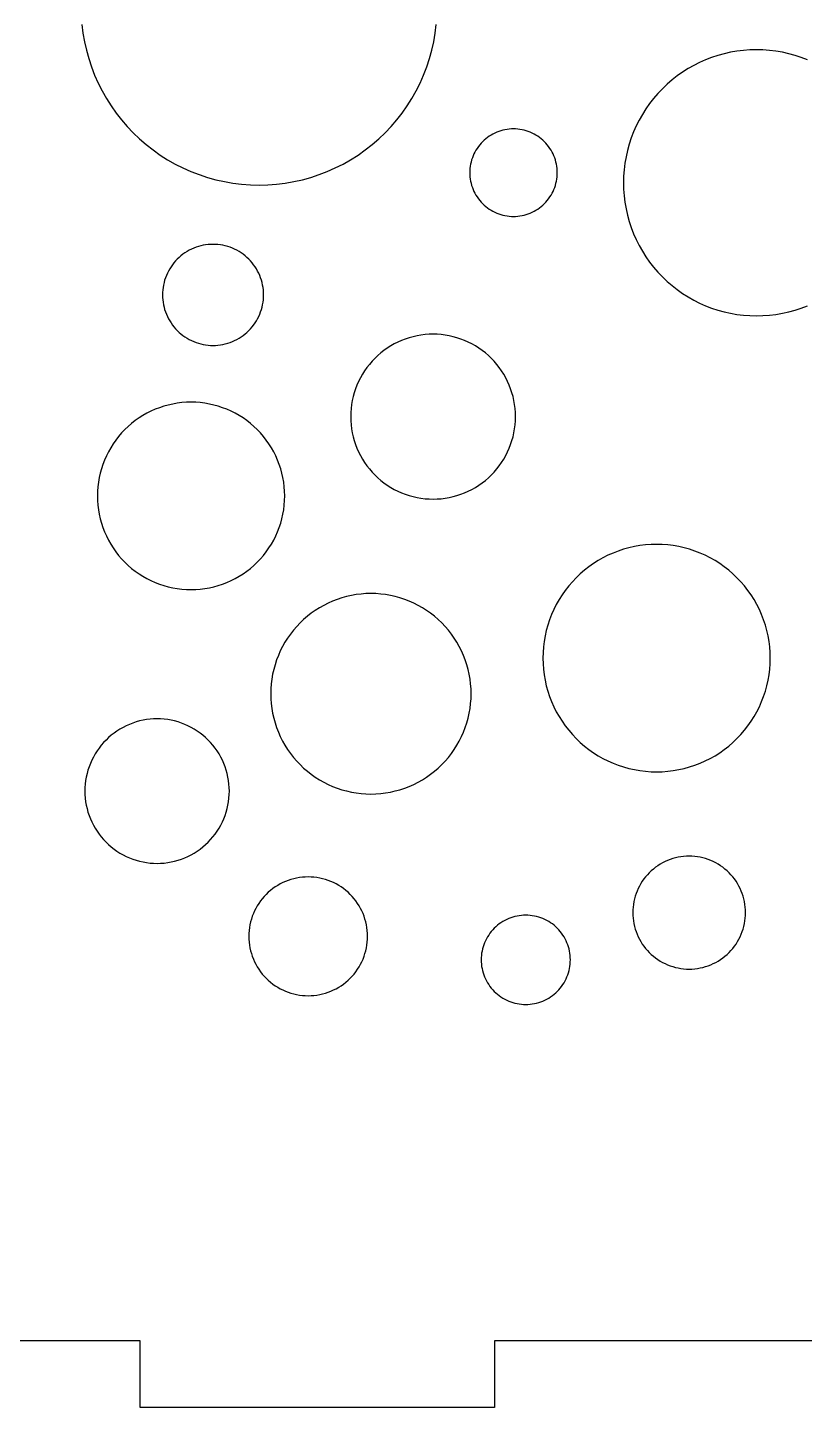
# Model space of a CAD drawing. Header units: millimetres. Extents: x 0 to 375, y -237 to 0.
# Drawn here: x 199.4 to 234.5, y -126 to -63.7 of the extents above; entities that cross this region are included whole.
import ezdxf

# ---------------------------------------------------------------- set-up
doc = ezdxf.new("R2010")
doc.units = ezdxf.units.MM
doc.layers.add('CUT', color=1, linetype='Continuous')

msp = doc.modelspace()

# ---------------------------------------------------------------- linework, layer by layer
at = {"layer": 'CUT'}
for points in [[(277, -51), (277, -75), (280, -75), (280, -99), (277, -99), (277, -123), (265.5, -123), (265.5, -126), (265.5, -126), (249.5, -126), (249.5, -123), (220.5, -123), (220.5, -126), (204.5, -126), (204.5, -123), (193, -123)], [(201.867, -63.58), (201.915, -63.971), (201.983, -64.36), (202.069, -64.745), (202.174, -65.125), (202.298, -65.5), (202.44, -65.868), (202.6, -66.229), (202.777, -66.581), (202.972, -66.924), (203.183, -67.258), (203.41, -67.58), (203.653, -67.891), (203.911, -68.19), (204.183, -68.476), (204.468, -68.748), (204.767, -69.006), (205.078, -69.248), (205.401, -69.476), (205.734, -69.687), (206.077, -69.881), (206.43, -70.059), (206.791, -70.218), (207.159, -70.36), (207.533, -70.484), (207.914, -70.59), (208.299, -70.676), (208.687, -70.743), (209.079, -70.792), (209.472, -70.821), (209.867, -70.83), (210.261, -70.821), (210.655, -70.792), (211.046, -70.743), (211.435, -70.676), (211.82, -70.59), (212.2, -70.484), (212.575, -70.36), (212.943, -70.218), (213.304, -70.059), (213.656, -69.881), (214, -69.687), (214.333, -69.476), (214.656, -69.248), (214.967, -69.006), (215.265, -68.748), (215.551, -68.476), (215.823, -68.19), (216.081, -67.891), (216.324, -67.58), (216.551, -67.258), (216.762, -66.924), (216.957, -66.581), (217.134, -66.229), (217.294, -65.868), (217.436, -65.5), (217.56, -65.125), (217.665, -64.745), (217.751, -64.36), (217.751, -64.36), (217.819, -63.971), (217.867, -63.58)], [(234.62, -65.179), (234.345, -65.073), (234.065, -64.981), (233.781, -64.902), (233.494, -64.837), (233.203, -64.787), (232.911, -64.751), (232.617, -64.729), (232.322, -64.722), (232.027, -64.729), (231.733, -64.751), (231.441, -64.787), (231.15, -64.837), (230.863, -64.902), (230.579, -64.981), (230.299, -65.073), (230.024, -65.179), (229.754, -65.299), (229.491, -65.431), (229.235, -65.576), (228.986, -65.734), (228.745, -65.904), (228.512, -66.085), (228.289, -66.278), (228.076, -66.481), (227.872, -66.694), (227.68, -66.918), (227.498, -67.15), (227.329, -67.391), (227.171, -67.64), (227.026, -67.896), (226.893, -68.16), (226.774, -68.429), (226.668, -68.704), (226.575, -68.984), (226.497, -69.268), (226.432, -69.556), (226.382, -69.846), (226.346, -70.139), (226.324, -70.433), (226.317, -70.727), (226.324, -71.022), (226.346, -71.316), (226.382, -71.609), (226.432, -71.899), (226.497, -72.187), (226.575, -72.471), (226.668, -72.751), (226.774, -73.026), (226.893, -73.295), (227.026, -73.558), (227.171, -73.815), (227.329, -74.064), (227.498, -74.305), (227.68, -74.537), (227.872, -74.76), (228.076, -74.974), (228.289, -75.177), (228.512, -75.37), (228.745, -75.551), (228.986, -75.721), (229.235, -75.878), (229.491, -76.024), (229.754, -76.156), (230.024, -76.276), (230.299, -76.382), (230.579, -76.474), (230.863, -76.553), (231.15, -76.617), (231.441, -76.668), (231.733, -76.704), (232.027, -76.726), (232.322, -76.733), (232.617, -76.726), (232.911, -76.704), (233.203, -76.668), (233.494, -76.617), (233.781, -76.553), (234.065, -76.474), (234.345, -76.382), (234.62, -76.276)]]:
    msp.add_lwpolyline(points, dxfattribs=at)
for points in [[(223.268, -70.751), (223.289, -70.657), (223.306, -70.561), (223.318, -70.465), (223.325, -70.368), (223.327, -70.272), (223.325, -70.175), (223.318, -70.078), (223.306, -69.982), (223.289, -69.886), (223.268, -69.792), (223.242, -69.698), (223.212, -69.606), (223.177, -69.516), (223.138, -69.427), (223.094, -69.341), (223.046, -69.256), (222.995, -69.175), (222.939, -69.095), (222.879, -69.019), (222.816, -68.946), (222.749, -68.875), (222.679, -68.808), (222.605, -68.745), (222.529, -68.686), (222.45, -68.63), (222.368, -68.578), (222.284, -68.53), (222.197, -68.487), (222.108, -68.447), (222.018, -68.412), (221.926, -68.382), (221.833, -68.356), (221.738, -68.335), (221.643, -68.318), (221.546, -68.306), (221.45, -68.299), (221.353, -68.297), (221.256, -68.299), (221.159, -68.306), (221.063, -68.318), (220.968, -68.335), (220.873, -68.356), (220.78, -68.382), (220.688, -68.412), (220.597, -68.447), (220.509, -68.487), (220.422, -68.53), (220.338, -68.578), (220.256, -68.63), (220.177, -68.686), (220.1, -68.745), (220.027, -68.808), (219.957, -68.875), (219.89, -68.946), (219.826, -69.019), (219.767, -69.095), (219.711, -69.175), (219.659, -69.256), (219.611, -69.341), (219.568, -69.427), (219.528, -69.516), (219.494, -69.606), (219.463, -69.698), (219.437, -69.792), (219.416, -69.886), (219.4, -69.982), (219.388, -70.078), (219.381, -70.175), (219.378, -70.272), (219.381, -70.368), (219.388, -70.465), (219.4, -70.561), (219.416, -70.657), (219.437, -70.751), (219.463, -70.845), (219.494, -70.937), (219.528, -71.027), (219.568, -71.116), (219.611, -71.202), (219.659, -71.287), (219.711, -71.369), (219.767, -71.448), (219.826, -71.524), (219.89, -71.598), (219.957, -71.668), (220.027, -71.735), (220.1, -71.798), (220.177, -71.858), (220.256, -71.913), (220.338, -71.965), (220.422, -72.013), (220.509, -72.057), (220.597, -72.096), (220.688, -72.131), (220.78, -72.161), (220.873, -72.187), (220.968, -72.208), (221.063, -72.225), (221.159, -72.237), (221.256, -72.244), (221.353, -72.246), (221.45, -72.244), (221.546, -72.237), (221.643, -72.225), (221.738, -72.208), (221.833, -72.187), (221.926, -72.161), (222.018, -72.131), (222.108, -72.096), (222.197, -72.057), (222.284, -72.013), (222.368, -71.965), (222.45, -71.913), (222.529, -71.858), (222.605, -71.798), (222.679, -71.735), (222.749, -71.668), (222.816, -71.598), (222.879, -71.524), (222.939, -71.448), (222.995, -71.369), (223.046, -71.287), (223.094, -71.202), (223.138, -71.116), (223.177, -71.027), (223.212, -70.937), (223.242, -70.845), (223.268, -70.751)], [(210, -76.344), (210.025, -76.234), (210.044, -76.124), (210.058, -76.013), (210.066, -75.901), (210.069, -75.789), (210.066, -75.677), (210.058, -75.565), (210.044, -75.454), (210.025, -75.344), (210, -75.235), (209.97, -75.127), (209.935, -75.02), (209.895, -74.916), (209.849, -74.813), (209.799, -74.713), (209.744, -74.616), (209.684, -74.521), (209.619, -74.43), (209.551, -74.341), (209.477, -74.257), (209.4, -74.176), (209.319, -74.098), (209.234, -74.025), (209.146, -73.956), (209.054, -73.892), (208.96, -73.832), (208.862, -73.777), (208.762, -73.726), (208.66, -73.681), (208.555, -73.641), (208.449, -73.605), (208.341, -73.576), (208.232, -73.551), (208.122, -73.532), (208.01, -73.518), (207.899, -73.51), (207.787, -73.507), (207.675, -73.51), (207.563, -73.518), (207.452, -73.532), (207.342, -73.551), (207.232, -73.576), (207.124, -73.605), (207.018, -73.641), (206.913, -73.681), (206.811, -73.726), (206.711, -73.777), (206.614, -73.832), (206.519, -73.892), (206.427, -73.956), (206.339, -74.025), (206.254, -74.098), (206.173, -74.176), (206.096, -74.257), (206.023, -74.341), (205.954, -74.43), (205.889, -74.521), (205.829, -74.616), (205.774, -74.713), (205.724, -74.813), (205.679, -74.916), (205.638, -75.02), (205.603, -75.127), (205.573, -75.235), (205.549, -75.344), (205.53, -75.454), (205.516, -75.565), (205.508, -75.677), (205.505, -75.789), (205.508, -75.901), (205.516, -76.013), (205.53, -76.124), (205.549, -76.234), (205.573, -76.344), (205.603, -76.451), (205.638, -76.558), (205.679, -76.662), (205.724, -76.765), (205.774, -76.865), (205.829, -76.962), (205.889, -77.057), (205.954, -77.148), (206.023, -77.237), (206.096, -77.321), (206.173, -77.403), (206.254, -77.48), (206.339, -77.553), (206.427, -77.622), (206.519, -77.686), (206.614, -77.746), (206.711, -77.801), (206.811, -77.852), (206.913, -77.897), (207.018, -77.938), (207.124, -77.973), (207.232, -78.003), (207.342, -78.027), (207.452, -78.046), (207.563, -78.06), (207.675, -78.068), (207.787, -78.071), (207.899, -78.068), (208.01, -78.06), (208.122, -78.046), (208.232, -78.027), (208.341, -78.003), (208.449, -77.973), (208.555, -77.938), (208.66, -77.897), (208.762, -77.852), (208.862, -77.801), (208.96, -77.746), (209.054, -77.686), (209.146, -77.622), (209.234, -77.553), (209.319, -77.48), (209.4, -77.403), (209.477, -77.321), (209.551, -77.237), (209.619, -77.148), (209.684, -77.057), (209.744, -76.962), (209.799, -76.865), (209.849, -76.765), (209.895, -76.662), (209.935, -76.558), (209.97, -76.451), (210, -76.344)], [(221.37, -82.01), (221.401, -81.83), (221.424, -81.649), (221.437, -81.467), (221.441, -81.284), (221.437, -81.101), (221.424, -80.919), (221.401, -80.738), (221.37, -80.558), (221.33, -80.38), (221.281, -80.204), (221.224, -80.031), (221.158, -79.86), (221.084, -79.693), (221.002, -79.53), (220.912, -79.372), (220.814, -79.217), (220.709, -79.068), (220.597, -78.924), (220.478, -78.786), (220.352, -78.654), (220.22, -78.528), (220.081, -78.408), (219.937, -78.296), (219.788, -78.191), (219.634, -78.093), (219.475, -78.003), (219.312, -77.921), (219.145, -77.847), (218.975, -77.781), (218.801, -77.724), (218.625, -77.675), (218.447, -77.635), (218.267, -77.604), (218.086, -77.582), (217.904, -77.568), (217.721, -77.564), (217.539, -77.568), (217.357, -77.582), (217.175, -77.604), (216.996, -77.635), (216.817, -77.675), (216.641, -77.724), (216.468, -77.781), (216.298, -77.847), (216.131, -77.921), (215.968, -78.003), (215.809, -78.093), (215.655, -78.191), (215.505, -78.296), (215.361, -78.408), (215.223, -78.528), (215.091, -78.654), (214.965, -78.786), (214.846, -78.924), (214.733, -79.068), (214.628, -79.217), (214.531, -79.372), (214.441, -79.53), (214.358, -79.693), (214.284, -79.86), (214.219, -80.031), (214.161, -80.204), (214.113, -80.38), (214.073, -80.558), (214.042, -80.738), (214.019, -80.919), (214.006, -81.101), (214.001, -81.284), (214.006, -81.467), (214.019, -81.649), (214.042, -81.83), (214.073, -82.01), (214.113, -82.188), (214.161, -82.364), (214.219, -82.537), (214.284, -82.708), (214.358, -82.875), (214.441, -83.038), (214.531, -83.197), (214.628, -83.351), (214.733, -83.5), (214.846, -83.644), (214.965, -83.782), (215.091, -83.915), (215.223, -84.04), (215.361, -84.16), (215.505, -84.272), (215.655, -84.377), (215.809, -84.475), (215.968, -84.565), (216.131, -84.647), (216.298, -84.721), (216.468, -84.787), (216.641, -84.844), (216.817, -84.893), (216.996, -84.933), (217.175, -84.964), (217.357, -84.986), (217.539, -85), (217.721, -85.004), (217.904, -85), (218.086, -84.986), (218.267, -84.964), (218.447, -84.933), (218.625, -84.893), (218.801, -84.844), (218.975, -84.787), (219.145, -84.721), (219.312, -84.647), (219.475, -84.565), (219.634, -84.475), (219.788, -84.377), (219.937, -84.272), (220.081, -84.16), (220.22, -84.04), (220.352, -83.915), (220.478, -83.782), (220.597, -83.644), (220.709, -83.5), (220.814, -83.351), (220.912, -83.197), (221.002, -83.038), (221.084, -82.875), (221.158, -82.708), (221.224, -82.537), (221.281, -82.364), (221.33, -82.188), (221.37, -82.01)], [(210.898, -85.889), (210.944, -85.687), (210.979, -85.482), (211.005, -85.276), (211.02, -85.069), (211.025, -84.861), (211.02, -84.654), (211.005, -84.447), (210.979, -84.241), (210.944, -84.036), (210.898, -83.834), (210.843, -83.633), (210.778, -83.436), (210.703, -83.243), (210.619, -83.053), (210.525, -82.867), (210.423, -82.687), (210.312, -82.511), (210.192, -82.342), (210.065, -82.178), (209.929, -82.021), (209.786, -81.87), (209.636, -81.727), (209.478, -81.592), (209.315, -81.464), (209.145, -81.344), (208.97, -81.233), (208.789, -81.131), (208.604, -81.038), (208.414, -80.953), (208.22, -80.879), (208.023, -80.814), (207.823, -80.758), (207.62, -80.713), (207.416, -80.677), (207.21, -80.652), (207.003, -80.636), (206.795, -80.631), (206.587, -80.636), (206.38, -80.652), (206.174, -80.677), (205.97, -80.713), (205.767, -80.758), (205.567, -80.814), (205.37, -80.879), (205.176, -80.953), (204.986, -81.038), (204.801, -81.131), (204.62, -81.233), (204.445, -81.344), (204.275, -81.464), (204.112, -81.592), (203.954, -81.727), (203.804, -81.87), (203.661, -82.021), (203.525, -82.178), (203.397, -82.342), (203.278, -82.511), (203.167, -82.687), (203.065, -82.867), (202.971, -83.053), (202.887, -83.243), (202.812, -83.436), (202.747, -83.633), (202.692, -83.834), (202.646, -84.036), (202.611, -84.241), (202.585, -84.447), (202.57, -84.654), (202.565, -84.861), (202.57, -85.069), (202.585, -85.276), (202.611, -85.482), (202.646, -85.687), (202.692, -85.889), (202.747, -86.089), (202.812, -86.286), (202.887, -86.48), (202.971, -86.67), (203.065, -86.855), (203.167, -87.036), (203.278, -87.211), (203.397, -87.381), (203.525, -87.545), (203.661, -87.702), (203.804, -87.852), (203.954, -87.996), (204.112, -88.131), (204.275, -88.259), (204.445, -88.378), (204.62, -88.489), (204.801, -88.592), (204.986, -88.685), (205.176, -88.769), (205.37, -88.844), (205.567, -88.909), (205.767, -88.965), (205.97, -89.01), (206.174, -89.045), (206.38, -89.071), (206.587, -89.086), (206.795, -89.091), (207.003, -89.086), (207.21, -89.071), (207.416, -89.045), (207.62, -89.01), (207.823, -88.965), (208.023, -88.909), (208.22, -88.844), (208.414, -88.769), (208.604, -88.685), (208.789, -88.592), (208.97, -88.489), (209.145, -88.378), (209.315, -88.259), (209.478, -88.131), (209.636, -87.996), (209.786, -87.852), (209.929, -87.702), (210.065, -87.545), (210.192, -87.381), (210.312, -87.211), (210.423, -87.036), (210.525, -86.855), (210.619, -86.67), (210.703, -86.48), (210.778, -86.286), (210.843, -86.089), (210.898, -85.889)], [(232.792, -93.429), (232.847, -93.183), (232.89, -92.935), (232.921, -92.685), (232.94, -92.434), (232.946, -92.182), (232.94, -91.93), (232.921, -91.679), (232.89, -91.428), (232.847, -91.18), (232.792, -90.934), (232.725, -90.692), (232.646, -90.452), (232.555, -90.217), (232.453, -89.987), (232.34, -89.762), (232.216, -89.543), (232.081, -89.33), (231.936, -89.124), (231.781, -88.925), (231.616, -88.734), (231.442, -88.552), (231.26, -88.378), (231.069, -88.214), (230.871, -88.059), (230.665, -87.914), (230.452, -87.779), (230.232, -87.655), (230.007, -87.541), (229.777, -87.439), (229.542, -87.348), (229.303, -87.269), (229.06, -87.202), (228.814, -87.147), (228.566, -87.104), (228.316, -87.073), (228.065, -87.055), (227.813, -87.048), (227.561, -87.055), (227.309, -87.073), (227.059, -87.104), (226.811, -87.147), (226.565, -87.202), (226.323, -87.269), (226.083, -87.348), (225.848, -87.439), (225.618, -87.541), (225.393, -87.655), (225.174, -87.779), (224.961, -87.914), (224.755, -88.059), (224.556, -88.214), (224.365, -88.378), (224.183, -88.552), (224.009, -88.734), (223.845, -88.925), (223.69, -89.124), (223.544, -89.33), (223.41, -89.543), (223.286, -89.762), (223.172, -89.987), (223.07, -90.217), (222.979, -90.452), (222.9, -90.692), (222.833, -90.934), (222.778, -91.18), (222.735, -91.428), (222.704, -91.679), (222.686, -91.93), (222.679, -92.182), (222.686, -92.434), (222.704, -92.685), (222.735, -92.935), (222.778, -93.183), (222.833, -93.429), (222.9, -93.672), (222.979, -93.911), (223.07, -94.146), (223.172, -94.376), (223.286, -94.601), (223.41, -94.821), (223.544, -95.034), (223.69, -95.24), (223.845, -95.438), (224.009, -95.629), (224.183, -95.811), (224.365, -95.985), (224.556, -96.15), (224.755, -96.305), (224.961, -96.45), (225.174, -96.585), (225.393, -96.709), (225.618, -96.822), (225.848, -96.924), (226.083, -97.015), (226.323, -97.094), (226.565, -97.161), (226.811, -97.216), (227.059, -97.259), (227.309, -97.29), (227.561, -97.309), (227.813, -97.315), (228.065, -97.309), (228.316, -97.29), (228.566, -97.259), (228.814, -97.216), (229.06, -97.161), (229.303, -97.094), (229.542, -97.015), (229.777, -96.924), (230.007, -96.822), (230.232, -96.709), (230.452, -96.585), (230.665, -96.45), (230.871, -96.305), (231.069, -96.15), (231.26, -95.985), (231.442, -95.811), (231.616, -95.629), (231.781, -95.438), (231.936, -95.24), (232.081, -95.034), (232.216, -94.821), (232.34, -94.601), (232.453, -94.376), (232.555, -94.146), (232.646, -93.911), (232.725, -93.672), (232.792, -93.429)], [(219.304, -94.89), (219.352, -94.673), (219.39, -94.455), (219.417, -94.234), (219.434, -94.013), (219.439, -93.791), (219.434, -93.569), (219.417, -93.347), (219.39, -93.127), (219.352, -92.908), (219.304, -92.692), (219.244, -92.478), (219.175, -92.267), (219.095, -92.06), (219.005, -91.857), (218.905, -91.658), (218.796, -91.465), (218.677, -91.277), (218.549, -91.096), (218.412, -90.921), (218.267, -90.753), (218.114, -90.592), (217.953, -90.439), (217.785, -90.294), (217.61, -90.157), (217.429, -90.029), (217.241, -89.91), (217.048, -89.801), (216.849, -89.701), (216.646, -89.611), (216.439, -89.531), (216.228, -89.462), (216.014, -89.402), (215.798, -89.354), (215.579, -89.316), (215.359, -89.289), (215.137, -89.272), (214.915, -89.267), (214.693, -89.272), (214.472, -89.289), (214.251, -89.316), (214.033, -89.354), (213.816, -89.402), (213.602, -89.462), (213.391, -89.531), (213.184, -89.611), (212.981, -89.701), (212.783, -89.801), (212.589, -89.91), (212.402, -90.029), (212.22, -90.157), (212.045, -90.294), (211.877, -90.439), (211.716, -90.592), (211.563, -90.753), (211.418, -90.921), (211.281, -91.096), (211.154, -91.277), (211.035, -91.465), (210.925, -91.658), (210.825, -91.857), (210.735, -92.06), (210.656, -92.267), (210.586, -92.478), (210.527, -92.692), (210.478, -92.908), (210.44, -93.127), (210.413, -93.347), (210.397, -93.569), (210.391, -93.791), (210.397, -94.013), (210.413, -94.234), (210.44, -94.455), (210.478, -94.673), (210.527, -94.89), (210.586, -95.104), (210.656, -95.315), (210.735, -95.522), (210.825, -95.725), (210.925, -95.923), (211.035, -96.117), (211.154, -96.304), (211.281, -96.486), (211.418, -96.661), (211.563, -96.829), (211.716, -96.99), (211.877, -97.143), (212.045, -97.288), (212.22, -97.425), (212.402, -97.552), (212.589, -97.671), (212.783, -97.781), (212.981, -97.881), (213.184, -97.971), (213.391, -98.05), (213.602, -98.12), (213.816, -98.179), (214.033, -98.228), (214.251, -98.266), (214.472, -98.293), (214.693, -98.309), (214.915, -98.315), (215.137, -98.309), (215.359, -98.293), (215.579, -98.266), (215.798, -98.228), (216.014, -98.179), (216.228, -98.12), (216.439, -98.05), (216.646, -97.971), (216.849, -97.881), (217.048, -97.781), (217.241, -97.671), (217.429, -97.552), (217.61, -97.425), (217.785, -97.288), (217.953, -97.143), (218.114, -96.99), (218.267, -96.829), (218.412, -96.661), (218.549, -96.486), (218.677, -96.304), (218.796, -96.117), (218.905, -95.923), (219.005, -95.725), (219.095, -95.522), (219.175, -95.315), (219.244, -95.104), (219.304, -94.89)], [(208.46, -98.82), (208.487, -98.663), (208.507, -98.504), (208.519, -98.344), (208.523, -98.184), (208.519, -98.024), (208.507, -97.864), (208.487, -97.705), (208.46, -97.548), (208.425, -97.391), (208.382, -97.237), (208.332, -97.085), (208.274, -96.936), (208.21, -96.789), (208.138, -96.646), (208.059, -96.507), (207.973, -96.372), (207.881, -96.241), (207.782, -96.115), (207.678, -95.994), (207.567, -95.878), (207.451, -95.767), (207.33, -95.663), (207.204, -95.564), (207.073, -95.472), (206.938, -95.386), (206.799, -95.307), (206.656, -95.236), (206.509, -95.171), (206.36, -95.113), (206.208, -95.063), (206.054, -95.02), (205.897, -94.985), (205.74, -94.958), (205.581, -94.938), (205.421, -94.926), (205.261, -94.922), (205.101, -94.926), (204.941, -94.938), (204.782, -94.958), (204.625, -94.985), (204.469, -95.02), (204.314, -95.063), (204.162, -95.113), (204.013, -95.171), (203.867, -95.236), (203.724, -95.307), (203.584, -95.386), (203.449, -95.472), (203.318, -95.564), (203.192, -95.663), (203.071, -95.767), (202.955, -95.878), (202.844, -95.994), (202.74, -96.115), (202.641, -96.241), (202.549, -96.372), (202.464, -96.507), (202.385, -96.646), (202.313, -96.789), (202.248, -96.936), (202.19, -97.085), (202.14, -97.237), (202.097, -97.391), (202.062, -97.548), (202.035, -97.705), (202.015, -97.864), (202.003, -98.024), (201.999, -98.184), (202.003, -98.344), (202.015, -98.504), (202.035, -98.663), (202.062, -98.82), (202.097, -98.976), (202.14, -99.131), (202.19, -99.283), (202.248, -99.432), (202.313, -99.578), (202.385, -99.721), (202.464, -99.861), (202.549, -99.996), (202.641, -100.127), (202.74, -100.253), (202.844, -100.374), (202.955, -100.49), (203.071, -100.601), (203.192, -100.705), (203.318, -100.804), (203.449, -100.896), (203.584, -100.982), (203.724, -101.06), (203.867, -101.132), (204.013, -101.197), (204.162, -101.255), (204.314, -101.305), (204.469, -101.348), (204.625, -101.383), (204.782, -101.41), (204.941, -101.43), (205.101, -101.442), (205.261, -101.446), (205.421, -101.442), (205.581, -101.43), (205.74, -101.41), (205.897, -101.383), (206.054, -101.348), (206.208, -101.305), (206.36, -101.255), (206.509, -101.197), (206.656, -101.132), (206.799, -101.06), (206.938, -100.982), (207.073, -100.896), (207.204, -100.804), (207.33, -100.705), (207.451, -100.601), (207.567, -100.49), (207.678, -100.374), (207.782, -100.253), (207.881, -100.127), (207.973, -99.996), (208.059, -99.861), (208.138, -99.721), (208.21, -99.578), (208.274, -99.432), (208.332, -99.283), (208.382, -99.131), (208.425, -98.976), (208.46, -98.82)], [(231.783, -104.166), (231.804, -104.043), (231.819, -103.919), (231.829, -103.794), (231.832, -103.669), (231.829, -103.544), (231.819, -103.419), (231.804, -103.295), (231.783, -103.172), (231.755, -103.05), (231.722, -102.93), (231.683, -102.811), (231.638, -102.694), (231.587, -102.58), (231.531, -102.468), (231.469, -102.359), (231.402, -102.254), (231.33, -102.151), (231.253, -102.053), (231.172, -101.958), (231.085, -101.868), (230.995, -101.781), (230.9, -101.7), (230.802, -101.623), (230.699, -101.551), (230.594, -101.484), (230.485, -101.422), (230.373, -101.366), (230.259, -101.315), (230.142, -101.27), (230.024, -101.231), (229.903, -101.198), (229.781, -101.17), (229.658, -101.149), (229.534, -101.134), (229.409, -101.124), (229.284, -101.121), (229.159, -101.124), (229.034, -101.134), (228.91, -101.149), (228.787, -101.17), (228.665, -101.198), (228.544, -101.231), (228.426, -101.27), (228.309, -101.315), (228.195, -101.366), (228.083, -101.422), (227.974, -101.484), (227.869, -101.551), (227.766, -101.623), (227.668, -101.7), (227.573, -101.781), (227.482, -101.868), (227.396, -101.958), (227.315, -102.053), (227.238, -102.151), (227.166, -102.254), (227.099, -102.359), (227.037, -102.468), (226.981, -102.58), (226.93, -102.694), (226.885, -102.811), (226.846, -102.93), (226.813, -103.05), (226.785, -103.172), (226.764, -103.295), (226.749, -103.419), (226.739, -103.544), (226.736, -103.669), (226.739, -103.794), (226.749, -103.919), (226.764, -104.043), (226.785, -104.166), (226.813, -104.288), (226.846, -104.409), (226.885, -104.527), (226.93, -104.644), (226.981, -104.758), (227.037, -104.87), (227.099, -104.979), (227.166, -105.085), (227.238, -105.187), (227.315, -105.285), (227.396, -105.38), (227.482, -105.471), (227.573, -105.557), (227.668, -105.639), (227.766, -105.715), (227.869, -105.787), (227.974, -105.854), (228.083, -105.916), (228.195, -105.972), (228.309, -106.023), (228.426, -106.068), (228.544, -106.107), (228.665, -106.14), (228.787, -106.168), (228.91, -106.189), (229.034, -106.205), (229.159, -106.214), (229.284, -106.217), (229.409, -106.214), (229.534, -106.205), (229.658, -106.189), (229.781, -106.168), (229.903, -106.14), (230.024, -106.107), (230.142, -106.068), (230.259, -106.023), (230.373, -105.972), (230.485, -105.916), (230.594, -105.854), (230.699, -105.787), (230.802, -105.715), (230.9, -105.639), (230.995, -105.557), (231.085, -105.471), (231.172, -105.38), (231.253, -105.285), (231.33, -105.187), (231.402, -105.085), (231.469, -104.979), (231.531, -104.87), (231.587, -104.758), (231.638, -104.644), (231.683, -104.527), (231.722, -104.409), (231.755, -104.288), (231.783, -104.166)], [(214.71, -105.261), (214.733, -105.132), (214.749, -105.001), (214.759, -104.87), (214.762, -104.739), (214.759, -104.607), (214.749, -104.476), (214.733, -104.346), (214.71, -104.216), (214.682, -104.088), (214.647, -103.961), (214.605, -103.836), (214.558, -103.713), (214.505, -103.593), (214.446, -103.476), (214.381, -103.361), (214.31, -103.25), (214.235, -103.142), (214.154, -103.039), (214.068, -102.939), (213.977, -102.844), (213.882, -102.753), (213.782, -102.667), (213.679, -102.586), (213.571, -102.511), (213.46, -102.44), (213.345, -102.375), (213.228, -102.316), (213.108, -102.263), (212.985, -102.216), (212.86, -102.174), (212.733, -102.139), (212.605, -102.11), (212.475, -102.088), (212.345, -102.072), (212.214, -102.062), (212.082, -102.059), (211.951, -102.062), (211.82, -102.072), (211.689, -102.088), (211.559, -102.11), (211.431, -102.139), (211.304, -102.174), (211.179, -102.216), (211.057, -102.263), (210.937, -102.316), (210.819, -102.375), (210.705, -102.44), (210.593, -102.511), (210.486, -102.586), (210.382, -102.667), (210.283, -102.753), (210.187, -102.844), (210.097, -102.939), (210.011, -103.039), (209.93, -103.142), (209.854, -103.25), (209.784, -103.361), (209.719, -103.476), (209.66, -103.593), (209.607, -103.713), (209.559, -103.836), (209.518, -103.961), (209.483, -104.088), (209.454, -104.216), (209.432, -104.346), (209.415, -104.476), (209.406, -104.607), (209.403, -104.739), (209.406, -104.87), (209.415, -105.001), (209.432, -105.132), (209.454, -105.261), (209.483, -105.39), (209.518, -105.517), (209.559, -105.641), (209.607, -105.764), (209.66, -105.884), (209.719, -106.002), (209.784, -106.116), (209.854, -106.227), (209.93, -106.335), (210.011, -106.439), (210.097, -106.538), (210.187, -106.634), (210.283, -106.724), (210.382, -106.81), (210.486, -106.891), (210.593, -106.967), (210.705, -107.037), (210.819, -107.102), (210.937, -107.161), (211.057, -107.214), (211.179, -107.262), (211.304, -107.303), (211.431, -107.338), (211.559, -107.367), (211.689, -107.389), (211.82, -107.406), (211.951, -107.415), (212.082, -107.418), (212.214, -107.415), (212.345, -107.406), (212.475, -107.389), (212.605, -107.367), (212.733, -107.338), (212.86, -107.303), (212.985, -107.262), (213.108, -107.214), (213.228, -107.161), (213.345, -107.102), (213.46, -107.037), (213.571, -106.967), (213.679, -106.891), (213.782, -106.81), (213.882, -106.724), (213.977, -106.634), (214.068, -106.538), (214.154, -106.439), (214.235, -106.335), (214.31, -106.227), (214.381, -106.116), (214.446, -106.002), (214.505, -105.884), (214.558, -105.764), (214.605, -105.641), (214.647, -105.517), (214.682, -105.39), (214.71, -105.261)], [(223.881, -106.191), (223.898, -106.094), (223.91, -105.996), (223.917, -105.897), (223.92, -105.798), (223.917, -105.699), (223.91, -105.601), (223.898, -105.503), (223.881, -105.405), (223.859, -105.309), (223.833, -105.214), (223.802, -105.12), (223.766, -105.028), (223.726, -104.937), (223.682, -104.849), (223.633, -104.763), (223.58, -104.68), (223.524, -104.599), (223.463, -104.521), (223.398, -104.446), (223.33, -104.375), (223.259, -104.306), (223.184, -104.242), (223.106, -104.181), (223.025, -104.124), (222.942, -104.071), (222.856, -104.023), (222.767, -103.978), (222.677, -103.938), (222.585, -103.903), (222.491, -103.872), (222.396, -103.845), (222.299, -103.824), (222.202, -103.807), (222.104, -103.795), (222.005, -103.787), (221.907, -103.785), (221.808, -103.787), (221.709, -103.795), (221.611, -103.807), (221.514, -103.824), (221.417, -103.845), (221.322, -103.872), (221.228, -103.903), (221.136, -103.938), (221.046, -103.978), (220.957, -104.023), (220.871, -104.071), (220.788, -104.124), (220.707, -104.181), (220.629, -104.242), (220.555, -104.306), (220.483, -104.375), (220.415, -104.446), (220.35, -104.521), (220.289, -104.599), (220.233, -104.68), (220.18, -104.763), (220.131, -104.849), (220.087, -104.937), (220.047, -105.028), (220.011, -105.12), (219.98, -105.214), (219.954, -105.309), (219.932, -105.405), (219.915, -105.503), (219.903, -105.601), (219.896, -105.699), (219.893, -105.798), (219.896, -105.897), (219.903, -105.996), (219.915, -106.094), (219.932, -106.191), (219.954, -106.287), (219.98, -106.383), (220.011, -106.476), (220.047, -106.569), (220.087, -106.659), (220.131, -106.747), (220.18, -106.833), (220.233, -106.917), (220.289, -106.997), (220.35, -107.075), (220.415, -107.15), (220.483, -107.222), (220.555, -107.29), (220.629, -107.354), (220.707, -107.415), (220.788, -107.472), (220.871, -107.525), (220.957, -107.574), (221.046, -107.618), (221.136, -107.658), (221.228, -107.694), (221.322, -107.725), (221.417, -107.751), (221.514, -107.773), (221.611, -107.79), (221.709, -107.802), (221.808, -107.809), (221.907, -107.811), (222.005, -107.809), (222.104, -107.802), (222.202, -107.79), (222.299, -107.773), (222.396, -107.751), (222.491, -107.725), (222.585, -107.694), (222.677, -107.658), (222.767, -107.618), (222.856, -107.574), (222.942, -107.525), (223.025, -107.472), (223.106, -107.415), (223.184, -107.354), (223.259, -107.29), (223.33, -107.222), (223.398, -107.15), (223.463, -107.075), (223.524, -106.997), (223.58, -106.917), (223.633, -106.833), (223.682, -106.747), (223.726, -106.659), (223.766, -106.569), (223.802, -106.476), (223.833, -106.383), (223.859, -106.287), (223.881, -106.191)]]:
    msp.add_lwpolyline(points, close=True, dxfattribs=at)

doc.saveas('drawing.dxf')
